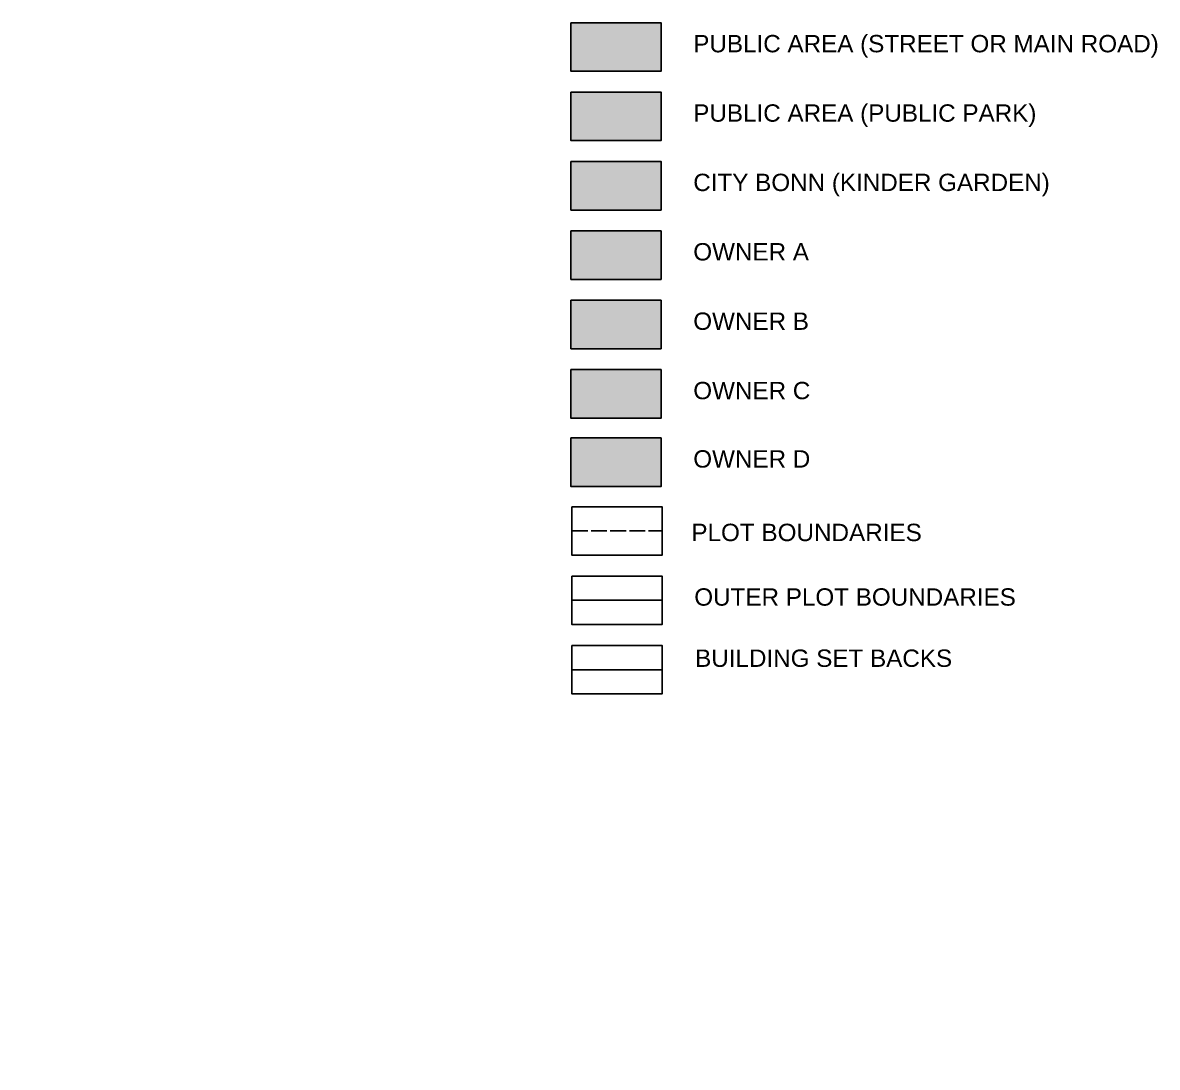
# Model space of a CAD drawing. Header units: metres. Extents: x 363418 to 727297, y 5621308 to 11243182.
# Drawn here: x 363921 to 364425, y 5621327 to 5621790 of the extents above; entities that cross this region are included whole.
import ezdxf

# ---------------------------------------------------------------- set-up
doc = ezdxf.new("R2010")
doc.units = ezdxf.units.M
doc.header["$MEASUREMENT"] = 0
doc.linetypes.add('GELTUNGSBEREICH', pattern=[8.5, 7, -1.5])
for name, color, linetype in [('Legend', 7, 'Continuous'), ('OUTER PLOT BOUNDARY', 251, 'Continuous'), ('OWNER A HATCH', 255, 'Continuous'), ('OWNER B HATCH', 255, 'Continuous'), ('OWNER C HATCH', 255, 'Continuous'), ('OWNER D HATCH', 255, 'Continuous'), ('PLOT BOUNDARIES', 80, 'GELTUNGSBEREICH'), ('PUBLIC AREA (PUBLIC PARK) HATCH', 255, 'Continuous'), ('PUBLIC AREA (STREET AND ROAD) HATCH', 255, 'Continuous'), ('ROW HOUSES', 5, 'Continuous')]:
    doc.layers.add(name, color=color, linetype=linetype)
doc.styles.get("Standard").update_dxf_attribs({"font": 'arial.ttf', "height": 1})

msp = doc.modelspace()

# ---------------------------------------------------------------- hatches: boundary and pattern name
at = {"layer": 'OWNER A HATCH', "true_color": 0xf27172, "transparency": 33554674}
h = msp.add_hatch(color=11, dxfattribs=at)
h.dxf.hatch_style = 1
h.paths.add_polyline_path([(363641.73, 5621505.05), (363613, 5621478.28), (363659.26, 5621428.85), (363662.3, 5621431.69), (363688.79, 5621453.09), (363699.09, 5621443.48)])
h.paths.add_polyline_path([(363627.8, 5621466.1), (363618.91, 5621475.59), (363643.79, 5621498.77), (363652.65, 5621489.26)], flags=16)
h.paths.add_polyline_path([(363652.65, 5621489.26), (363643.79, 5621498.77), (363618.91, 5621475.59), (363627.8, 5621466.1)], flags=16)
h.paths.add_polyline_path([(364204.71, 5621728.63), (364164.69, 5621728.63), (364164.69, 5621707.08), (364204.71, 5621707.08)])
at = {"layer": 'OWNER A HATCH', "true_color": 0xddb3d4, "transparency": 33554674}
h = msp.add_hatch(color=254, dxfattribs=at)
h.dxf.hatch_style = 1
h.paths.add_polyline_path([(363503.09, 5621580.3), (363495.78, 5621573.48), (363521.39, 5621546.12), (363554.27, 5621576.82), (363547.45, 5621584.13), (363521.87, 5621560.24)], flags=0)
h.paths.add_polyline_path([(363574.23, 5621592.77), (363547.96, 5621588.66), (363514.99, 5621584.01), (363485.76, 5621579.8), (363520.6, 5621542.57)])
h.paths.add_polyline_path([(363521.87, 5621560.24), (363547.45, 5621584.13), (363554.27, 5621576.82), (363521.39, 5621546.12), (363495.78, 5621573.48), (363503.09, 5621580.3)], flags=16)
h.paths.add_polyline_path([(364204.71, 5621697.85), (364164.69, 5621697.85), (364164.69, 5621676.3), (364204.71, 5621676.3)])
at = {"layer": 'OWNER B HATCH', "true_color": 0xf7abae, "transparency": 33554674}
h = msp.add_hatch(color=241, dxfattribs=at)
h.dxf.hatch_style = 1
h.paths.add_polyline_path([(363536.86, 5621542.78), (363531.75, 5621538), (363539.94, 5621529.23), (363545.05, 5621534.01)])
h.paths.add_polyline_path([(364204.71, 5621667.06), (364164.69, 5621667.06), (364164.69, 5621645.52), (364204.71, 5621645.52)])
at = {"layer": 'OWNER C HATCH', "true_color": 0xfecc66, "transparency": 33554674}
h = msp.add_hatch(color=31, dxfattribs=at)
h.dxf.hatch_style = 1
h.paths.add_polyline_path([(364204.71, 5621636.28), (364164.69, 5621636.28), (364164.69, 5621614.73), (364204.71, 5621614.73)])
h.paths.add_polyline_path([(363618.24, 5621472.64), (363612.98, 5621478.26), (363598.35, 5621464.64, 0.414888), (363598.11, 5621457.56), (363599.95, 5621455.59)])
h.paths.add_polyline_path([(363622.34, 5621468.25), (363620.29, 5621470.45), (363618.24, 5621472.64), (363610.93, 5621465.82), (363615.02, 5621461.43)])
h.paths.add_polyline_path([(363626.43, 5621463.86), (363622.34, 5621468.25), (363615.02, 5621461.43), (363615.02, 5621461.43), (363619.11, 5621457.04)])
h.paths.add_polyline_path([(363628.49, 5621461.69), (363626.44, 5621463.88), (363619.11, 5621457.04), (363619.11, 5621457.04), (363623.2, 5621452.65), (363623.23, 5621452.68), (363630.54, 5621459.49)])
h.paths.add_polyline_path([(363634.64, 5621455.11), (363632.71, 5621457.18), (363630.54, 5621459.5), (363630.54, 5621459.5), (363632.59, 5621457.31), (363630.55, 5621459.5), (363630.54, 5621459.5), (363632.71, 5621457.18), (363632.59, 5621457.31), (363630.54, 5621459.5), (363623.23, 5621452.68), (363627.32, 5621448.29)])
h.paths.add_polyline_path([(363638.73, 5621450.73), (363635.13, 5621454.6), (363634.64, 5621455.11), (363627.33, 5621448.3), (363631.42, 5621443.91)])
h.paths.add_polyline_path([(363642.84, 5621446.35), (363642.36, 5621446.87), (363638.74, 5621450.73), (363631.43, 5621443.92), (363635.52, 5621439.53)])
h.paths.add_polyline_path([(363646.94, 5621441.97), (363642.84, 5621446.35), (363635.53, 5621439.54), (363639.62, 5621435.15)])
h.paths.add_polyline_path([(363651.03, 5621437.58), (363649.59, 5621439.13), (363646.94, 5621441.97), (363639.63, 5621435.16), (363643.72, 5621430.77)])
h.paths.add_polyline_path([(363655.14, 5621433.2), (363651.04, 5621437.59), (363643.73, 5621430.78), (363647.82, 5621426.39)])
h.paths.add_polyline_path([(363655.14, 5621433.2), (363647.82, 5621426.39), (363647.82, 5621426.39), (363651.91, 5621422), (363659.24, 5621428.82)])
h.paths.add_polyline_path([(363639.04, 5621418.21), (363636.85, 5621416.17), (363636.87, 5621416.15), (363640.95, 5621411.79), (363643.13, 5621413.82)])
h.paths.add_polyline_path([(363634.95, 5621422.6), (363634.94, 5621422.59), (363632.76, 5621420.56), (363634.82, 5621418.34), (363636.85, 5621416.17), (363639.04, 5621418.21)])
h.paths.add_polyline_path([(363630.85, 5621426.98), (363630.84, 5621426.97), (363628.65, 5621424.93), (363628.67, 5621424.91), (363632.75, 5621420.55), (363634.94, 5621422.59)])
h.paths.add_polyline_path([(363626.75, 5621431.36), (363626.74, 5621431.35), (363624.56, 5621429.32), (363626.62, 5621427.1), (363628.65, 5621424.93), (363630.84, 5621426.97)])
h.paths.add_polyline_path([(363622.65, 5621435.74), (363622.64, 5621435.73), (363620.46, 5621433.7), (363622.52, 5621431.48), (363624.55, 5621429.31), (363626.74, 5621431.35)])
h.paths.add_polyline_path([(363618.55, 5621440.12), (363618.54, 5621440.11), (363616.35, 5621438.07), (363616.37, 5621438.05), (363620.45, 5621433.69), (363622.64, 5621435.73)])
h.paths.add_polyline_path([(363614.45, 5621444.5), (363614.42, 5621444.47), (363612.26, 5621442.46), (363614.32, 5621440.24), (363616.35, 5621438.07), (363618.54, 5621440.11)])
h.paths.add_polyline_path([(363610.33, 5621448.86), (363608.16, 5621446.84), (363610.22, 5621444.62), (363612.25, 5621442.45), (363614.42, 5621444.47)])
h.paths.add_polyline_path([(363606.24, 5621453.25), (363604.05, 5621451.21), (363608.15, 5621446.83), (363610.33, 5621448.86)])
h.paths.add_polyline_path([(363602.15, 5621457.64), (363599.96, 5621455.6), (363602.02, 5621453.38), (363604.05, 5621451.21), (363606.24, 5621453.25)])
h.paths.add_polyline_path([(363615.02, 5621461.43), (363610.93, 5621465.82), (363602.15, 5621457.64), (363606.24, 5621453.25)])
h.paths.add_polyline_path([(363619.11, 5621457.04), (363615.02, 5621461.43), (363606.24, 5621453.25), (363610.33, 5621448.86)])
h.paths.add_polyline_path([(363623.2, 5621452.65), (363619.11, 5621457.04), (363610.33, 5621448.86), (363614.42, 5621444.47)])
h.paths.add_polyline_path([(363627.32, 5621448.29), (363623.23, 5621452.68), (363614.45, 5621444.5), (363618.54, 5621440.11)])
h.paths.add_polyline_path([(363631.42, 5621443.91), (363627.33, 5621448.3), (363618.55, 5621440.12), (363622.64, 5621435.73)])
h.paths.add_polyline_path([(363635.52, 5621439.53), (363631.43, 5621443.92), (363622.65, 5621435.74), (363626.74, 5621431.35)])
h.paths.add_polyline_path([(363639.62, 5621435.15), (363635.53, 5621439.54), (363626.75, 5621431.36), (363630.84, 5621426.97)])
h.paths.add_polyline_path([(363643.72, 5621430.77), (363639.63, 5621435.16), (363630.85, 5621426.98), (363634.94, 5621422.59)])
h.paths.add_polyline_path([(363647.82, 5621426.39), (363643.73, 5621430.78), (363634.95, 5621422.6), (363639.04, 5621418.21)])
h.paths.add_polyline_path([(363651.91, 5621422), (363647.82, 5621426.39), (363639.04, 5621418.21), (363643.13, 5621413.82)])
at = {"layer": 'OWNER D HATCH', "true_color": 0x939598, "transparency": 33554674}
h = msp.add_hatch(color=252, dxfattribs=at)
h.dxf.hatch_style = 1
h.paths.add_polyline_path([(363509.75, 5621432.47), (363500.19, 5621423.66), (363513.74, 5621408.95), (363523.3, 5621417.76)])
h.paths.add_polyline_path([(363544.62, 5621437.42), (363531.07, 5621452.13), (363521.51, 5621443.31), (363535.07, 5621428.61)])
h.paths.add_polyline_path([(363581.36, 5621449.53), (363572.53, 5621459.07), (363557.85, 5621445.48), (363566.67, 5621435.94)])
h.paths.add_polyline_path([(363596.02, 5621434.12), (363587.19, 5621443.66), (363572.51, 5621430.08), (363581.34, 5621420.54)])
h.paths.add_polyline_path([(363606.89, 5621422.74), (363592.21, 5621409.16), (363601.04, 5621399.62), (363615.72, 5621413.2)])
h.paths.add_polyline_path([(364204.71, 5621605.95), (364164.69, 5621605.95), (364164.69, 5621584.41), (364204.71, 5621584.41)])
at = {"layer": 'PUBLIC AREA (PUBLIC PARK) HATCH', "true_color": 0x999b37, "transparency": 33554674}
h = msp.add_hatch(color=55, dxfattribs=at)
h.dxf.hatch_style = 1
h.paths.add_polyline_path([(363594.92, 5621388.9), (363553.01, 5621434.27), (363516.22, 5621400.36), (363490.47, 5621428.3), (363488.94, 5621426.89), (363502.34, 5621391.7), (363516.81, 5621353.68), (363526.72, 5621327.65), (363547.79, 5621327.37), (363570.92, 5621326.73), (363581.06, 5621327.3), (363575.77, 5621331.65), (363599.54, 5621338.36), (363607.48, 5621340.59), (363578.91, 5621377.29)])
h.paths.add_polyline_path([(364204.71, 5621759.41), (364164.69, 5621759.41), (364164.69, 5621737.87), (364204.71, 5621737.87)])
at = {"layer": 'PUBLIC AREA (STREET AND ROAD) HATCH', "true_color": 0xf8f6b0, "transparency": 33554674}
h = msp.add_hatch(color=51, dxfattribs=at)
h.dxf.hatch_style = 1
h.paths.add_polyline_path([(364204.71, 5621790.2), (364164.69, 5621790.2), (364164.69, 5621768.65), (364204.71, 5621768.65)])

# ---------------------------------------------------------------- linework, layer by layer
at = {"layer": 'Legend', "linetype": 'Continuous'}
for points in [[(364164.69, 5621790.2), (364204.71, 5621790.2), (364204.71, 5621768.65), (364164.69, 5621768.65), (364164.69, 5621790.2)], [(364164.69, 5621759.41), (364204.71, 5621759.41), (364204.71, 5621737.87), (364164.69, 5621737.87), (364164.69, 5621759.41)], [(364164.69, 5621728.63), (364204.71, 5621728.63), (364204.71, 5621707.08), (364164.69, 5621707.08), (364164.69, 5621728.63)], [(364164.69, 5621697.85), (364204.71, 5621697.85), (364204.71, 5621676.3), (364164.69, 5621676.3), (364164.69, 5621697.85)], [(364164.69, 5621667.06), (364204.71, 5621667.06), (364204.71, 5621645.52), (364164.69, 5621645.52), (364164.69, 5621667.06)], [(364164.69, 5621636.28), (364204.71, 5621636.28), (364204.71, 5621614.73), (364164.69, 5621614.73), (364164.69, 5621636.28)], [(364164.69, 5621605.95), (364204.71, 5621605.95), (364204.71, 5621584.41), (364164.69, 5621584.41), (364164.69, 5621605.95)], [(364165.13, 5621575.47), (364205.15, 5621575.47), (364205.15, 5621553.93), (364165.13, 5621553.93), (364165.13, 5621575.47)], [(364165.13, 5621544.69), (364205.15, 5621544.69), (364205.15, 5621523.14), (364165.13, 5621523.14), (364165.13, 5621544.69)], [(364165.13, 5621513.91), (364205.15, 5621513.91), (364205.15, 5621492.36), (364165.13, 5621492.36), (364165.13, 5621513.91)]]:
    msp.add_lwpolyline(points, dxfattribs=at)
at = {"layer": 'OUTER PLOT BOUNDARY'}
msp.add_line((364165.13, 5621533.92), (364205.15, 5621533.92), dxfattribs=at)
at = {"layer": 'PLOT BOUNDARIES'}
msp.add_line((364165.13, 5621564.7), (364205.15, 5621564.7), dxfattribs=at)
at = {"layer": 'ROW HOUSES'}
msp.add_line((364165.13, 5621503.13), (364205.15, 5621503.13), dxfattribs=at)

# ---------------------------------------------------------------- texts
at = {"layer": 'Legend', "linetype": 'Continuous', "width": 222.8401, "attachment_point": 1}
for s, insert, char_height in [('PUBLIC AREA (STREET OR MAIN ROAD)', (364218.97, 5621784.76), 7.6958), ('PUBLIC AREA (PUBLIC PARK)', (364218.97, 5621753.97), 7.6958), ('CITY BONN (KINDER GARDEN)', (364218.97, 5621723.19), 7.6958), ('OWNER A', (364218.97, 5621692.41), 7.696), ('OWNER B', (364218.97, 5621661.62), 7.696), ('OWNER C', (364218.97, 5621630.84), 7.696), ('OWNER D', (364218.97, 5621600.51), 7.696), ('OUTER PLOT BOUNDARIES ', (364219.42, 5621539.25), 7.6958), ('BUILDING SET BACKS', (364219.8, 5621512.09), 7.6958)]:
    msp.add_mtext(s, dxfattribs=dict(at, insert=insert, char_height=char_height))
at = {"layer": 'Legend', "insert": (364218.12, 5621567.9), "char_height": 7.7077, "attachment_point": 1}
msp.add_mtext_dynamic_manual_height_columns('PLOT BOUNDARIES', width=866.6583, gutter_width=25.69, heights=[0], dxfattribs=at)

doc.saveas('drawing.dxf')
